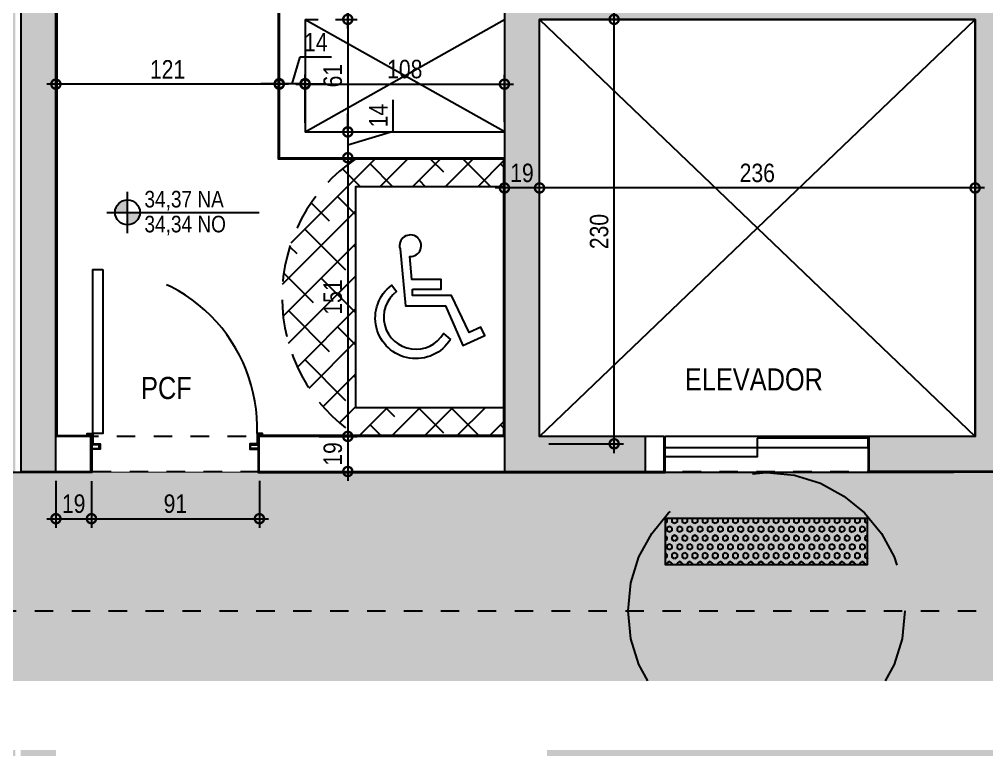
# Model space of a CAD drawing. Header units: metres. Extents: x -41 to 570, y -54 to 184.
# Drawn here: x -5.18 to 0.06, y 46.04 to 50 of the extents above; entities that cross this region are included whole.
import ezdxf
from ezdxf.enums import TextEntityAlignment as Align
from ezdxf.xclip import XClip

# ---------------------------------------------------------------- set-up
doc = ezdxf.new("R2010")
doc.units = ezdxf.units.M
doc.header["$XCLIPFRAME"] = 0
for name, pattern in [('CIRCULAÇAO VERTICAL EMBASAMENTO$0$DASHEDX2', [1.5, 1, -0.5]), ('DASHEDX2', [1.5, 1, -0.5]), ('ESTILO_TQS_0004', [1.1199999999999999, 0.5, -0.2, 0.01, -0.2, 0.01, -0.2])]:
    doc.linetypes.add(name, pattern=pattern)
for name, color, linetype in [('1', 232, 'DASHEDX2'), ('205', 232, 'ESTILO_TQS_0004'), ('4', 2, 'Continuous'), ('ARQ-DIM', 2, 'Continuous'), ('ARQ-SIM', 1, 'Continuous'), ('ARQ-TXT', 2, 'Continuous'), ('CIRCULAÇAO VERTICAL EMBASAMENTO$0$ARQ-ALV ACAB', 4, 'Continuous'), ('CIRCULAÇAO VERTICAL EMBASAMENTO$0$ARQ-ALV OSSO', 5, 'Continuous'), ('CIRCULAÇAO VERTICAL EMBASAMENTO$0$ARQ-AUX1', 1, 'Continuous'), ('CIRCULAÇAO VERTICAL EMBASAMENTO$0$ARQ-CAX @ 1', 1, 'Continuous'), ('CIRCULAÇAO VERTICAL EMBASAMENTO$0$ARQ-HTC', 251, 'Continuous'), ('CIRCULAÇAO VERTICAL EMBASAMENTO$0$ARQ-PRJ', 7, 'CIRCULAÇAO VERTICAL EMBASAMENTO$0$DASHEDX2'), ('CIRCULAÇAO VERTICAL EMBASAMENTO$0$ARQ-SIM', 1, 'Continuous'), ('PUC$0$ARQ-ALV ACAB', 4, 'Continuous')]:
    doc.layers.add(name, color=color, linetype=linetype)
doc.layers.add('CIRCULAÇAO VERTICAL EMBASAMENTO$0$ARQ-FORRO', color=9, linetype='Continuous', lineweight=5)
doc.styles.add('Adesa', font='ARIALN.TTF')
doc.dimstyles.new('ADESA 1-0050', dxfattribs={"dimtxt": 0.1, "dimasz": 0.1, "dimexe": 0.05, "dimexo": 0.05, "dimgap": 0.03, "dimtad": 1, "dimdec": 1, "dimlfac": 100, "dimzin": 12, "dimtxsty": 'Adesa', "dimblk": 'DOTSMALL', "dimcen": 1, "dimdle": 0.05, "dimclrd": 1, "dimclre": 1, "dimclrt": 256, "dimazin": 3, "dimtm": 1e-09, "dimtfac": 1, "dimtdec": 1, "dimtmove": 1, "dimatfit": 0, "dimldrblk": 'DOTSMALL', "dimfxl": 0.8, "dimtvp": 2, "dimtolj": 1, "dimtzin": 0, "dimarcsym": 0})

# ---------------------------------------------------------------- blocks, each defined once
blk = doc.blocks.new('*U2135')
at = {"layer": 'CIRCULAÇAO VERTICAL EMBASAMENTO$0$ARQ-HTC'}
h = blk.add_hatch(dxfattribs=at)
h.set_pattern_fill('ANSI38', color=256, angle=90)
h.set_pattern_definition([(135, (28.00370866547643, -133.9009075434522), (-0.0883883476483185, -0.0883883476483184), []), (225, (28.00370866547643, -133.9009075434522), (-0.0883883476483185, -0.2651650429449553), [0.3125, -0.1875])])
h.paths.add_polyline_path([(-0.149999936494156, 0.7999999253077591), (-0.149999936494156, -7.46922523e-08), (6.35064039e-08, -7.46922523e-08), (6.35064039e-08, 0.7999999253079296), (1.200000063505284, 0.7999999253079296), (1.200000063505284, -7.46922523e-08), (1.350000063505842, -7.46922523e-08), (1.350000063505842, 0.7999999253077591, 0.5333333333333102)])
at = {"color": 7, "linetype": 'CIRCULAÇAO VERTICAL EMBASAMENTO$0$DASHEDX2', "ltscale": 0.2}
blk.add_lwpolyline([(1.35000006350492, 0.7999999253068495), (1.35000006350492, -7.46931618e-08), (-0.149999936495079, -7.46931618e-08), (-0.1499999364950788, 0.7999999253068495, -0.5333333333332932)], format="xyb", close=True, dxfattribs=at)
at = {"flags": 128}
blk.add_lwpolyline([(6.3504558e-08, -7.46931618e-08), (6.35045581e-08, 0.7999999253079296), (1.200000063505284, 0.7999999253079296), (1.200000063505284, -7.46931619e-08)], close=True, dxfattribs=at)
for points in [[(0.3708251143048653, 0.2868645357809203, -1.210920258810086), (0.6645190871177541, 0.6050266637691373), (0.6299922480966993, 0.5798571649626746, 1.220784553981508), (0.4034251304879614, 0.3251287406025646)], [(0.6428227986007764, 0.4930471996528348), (0.6428227986007765, 0.337759234002703), (0.6945553931255414, 0.337759234002703), (0.6945553931255413, 0.496386099076687), (0.8197967561646362, 0.5078319210198852, 3.158623051959027), (0.8613482727969892, 0.560682865713431), (0.5527086350876411, 0.5314514817029584), (0.5527086350876412, 0.3143841625707743), (0.3374336637648994, 0.2208783258813003), (0.3925028010895076, 0.1006557428597137), (0.4376108767006043, 0.1222420195351211), (0.4086683605906398, 0.185427030498601), (0.6077777724145232, 0.2809896173914116), (0.607777772414523, 0.4930471996528348)]]:
    blk.add_lwpolyline(points, format="xyb", close=True, dxfattribs=at)
blk = doc.blocks.new('*U2136')
for points in [[(-0.9099999999990659, -0.089999988037736), (-0.914999999999175, -0.089999988037736), (-0.914999999999175, -0.09999998803769848), (-0.8850005197997534, -0.09999998803769848), (-0.8849999999989749, -0.04499998803763482), (-0.8449999999986703, -0.04499998803763482), (-0.8449999999986703, -0.0149999880376621), (-0.8899999999994251, -0.0149999880376621), (-0.8899999999994251, -0.01999998803754387), (-0.8499999999987794, -0.01999998803754387), (-0.8499999999987794, -0.03999998803752568), (-0.8899999999990841, -0.03999998803752568), (-0.8899999999990841, -0.09499998803758934), (-0.9099999999990659, -0.09499998803758934), (-0.9099999999990659, -0.089999988037736)], [(0.02999896039864325, -0.09000000000020236), (0.03499896039875239, -0.09000000000020236), (0.03499896039875239, -0.1000000000001648), (0.004999480199330719, -0.1000000000001648), (0.004998960398552299, -0.04500000000010118), (-0.03500103960175238, -0.04500000000010118), (-0.03500103960175238, -0.01500000000012847), (0.009998960398661438, -0.01500000000012847), (0.009998960398661438, -0.02000000000001023), (-0.03000103960164324, -0.02000000000001023), (-0.03000103960164324, -0.03999999999999204), (0.009998960398661438, -0.03999999999999204), (0.009998960398661438, -0.0950000000000557), (0.02999896039864325, -0.0950000000000557), (0.02999896039864325, -0.09000000000020236)]]:
    blk.add_lwpolyline(points)
blk.add_lwpolyline([(-0.0500005317625172, -0.989999527368049), (-0.05000051980005082, -0.100000094504253), (0.004999480200240214, -0.100000094504253), (0.004999468237773841, -0.989999527368049)], close=True)
at = {"layer": 'CIRCULAÇAO VERTICAL EMBASAMENTO$0$ARQ-PRJ'}
blk.add_arc((-0.02598151021683082, -0.1309804645310543), 0.8595774826904596, 177.9345258493799, 272.0655084288799, dxfattribs=at)
blk = doc.blocks.new('*U2145')
at = {"layer": 'CIRCULAÇAO VERTICAL EMBASAMENTO$0$ARQ-HTC'}
h = blk.add_hatch(dxfattribs=at)
h.set_pattern_fill('HEX', color=256, scale=0.5)
h.set_pattern_definition([(0, (0, 10.23866413084204), (0, 2.7496306577), [1.5875, -3.175]), (120, (0, 10.23866413084204), (-2.381250000592714, -1.374815328849999), [1.587499999999998, -3.174999999999997]), (59.99999999999999, (1.5875, 10.23866413084204), (-2.381250000592714, 1.37481532885), [1.5875, -3.175])])
h.paths.add_polyline_path([(1521.887028118325, 743.9912449712388), (1546.887028118294, 743.9912449712388), (1546.887028118322, 753.9925810017348), (1546.887028118294, 853.7539123846547), (1521.887028118295, 853.7539123846547)])
at = {"color": 252}
blk.add_lwpolyline([(1546.887028118322, 753.9925810017348), (1546.887028118294, 743.9912449712388), (1521.887028118325, 743.9912449712388), (1521.887028118295, 853.7539123846547), (1546.887028118294, 853.7539123846547), (1546.887028118322, 753.9925810017348)], dxfattribs=at)
blk = doc.blocks.new('CIRCULAÇAO VERTICAL EMBASAMENTO')
at = {"layer": 'CIRCULAÇAO VERTICAL EMBASAMENTO$0$ARQ-FORRO'}
h = blk.add_hatch(color=256, dxfattribs=at)
h.dxf.hatch_style = 1
h.paths.add_polyline_path([(-0.3500506104476105, 2.451985992890435), (5.554949113797992, 2.45505253324624), (5.555009692538576, 3.96012888238651), (4.979992572863063, 3.95997949), (4.979987055197874, 4.465240722771973), (3.825311536455859, 4.465360634162423), (3.824938753969414, 9.234999633679253), (2.324938755300559, 9.235052953132938), (2.32494044907339, 3.954980635716042), (-0.3500603837669224, 3.95498651892056)])
at = {"layer": 'CIRCULAÇAO VERTICAL EMBASAMENTO$0$ARQ-ALV ACAB', "elevation": -4.318356323902826e-06}
for points in [[(0.5799858609450902, 2.259966862820995), (0.5799589169722208, 2.454957645666378), (-0.350027328011336, 2.451986067284637)], [(2.554933626425704, -0.1950004272327877), (3.774944436685512, -0.1950009903257515), (3.774988958709819, 0.7549745183119962), (2.554952255950304, 0.7549897234651536), (2.554952254254325, 2.254969329517828), (3.885010346973949, 2.254966289841005), (3.884949769822934, 2.454966052348277), (1.679855783958351, 2.454987985259391), (1.679882539868634, 2.260011805050336)], [(4.974998299951602, -2.116268988260559), (4.974942978088223, 2.254968777770868), (4.785009595469606, 2.254968777770868), (4.784909031903274, 2.454965657231947), (5.274850614325703, 2.454965657231947)]]:
    blk.add_lwpolyline(points, dxfattribs=at)
at = {"layer": 'CIRCULAÇAO VERTICAL EMBASAMENTO$0$ARQ-ALV OSSO', "elevation": -4.318356323902826e-06}
for points in [[(-0.2750335487942904, 2.449988540000004), (0.5749635400007421, 2.449988540000001)], [(-0.07500000000000107, -3.000007000633612), (5.169988957013629, -3.000022258148653), (5.169889051988991, 2.449966447423231), (4.789901010553924, 2.449965657205462), (4.790009579006724, 2.259968777770863), (4.979955610012042, 2.259968777770863), (4.979955610012042, -2.810002440633613), (1.300120398959633e-07, -2.810002440633612), (-4.438998795900859e-05, -0.1900070006336123), (2.549911090012042, -0.1900064387344745), (2.549955610012042, 2.259969339670001)], [(0.5749635400005451, 2.449988544822219), (0.5749980604862088, 2.259966863319474)], [(2.549955610012042, 2.259969339670001), (3.88001034701363, 2.2599663), (3.879949769783262, 2.449966052348282), (2.624939557645651, 2.449966052314346), (1.684906496720009, 2.449987985259396), (1.684921787181741, 2.25998805), (2.359966318211992, 2.259966133182679)], [(-3.64486058324065e-05, 2.25998805), (0.5749980595978517, 2.259988604588292)], [(-3.644860581963281e-05, 2.259988038895468), (2.168404344971009e-19, 0)], [(2.360041046394197, 2.259966130756463), (2.360000195018074, -2.890482991846355e-16)], [(3.559914845583144, -0.1900019645796404), (3.769944436687222, -0.1900009897288433), (3.769988958708118, 0.7499746006901655), (2.549954043813507, 0.7499898420980554)], [(3.62994443673578, -4.678999999896405e-05), (3.629988958659588, 0.6099763885418379), (2.549952255950422, 0.6099898421094946)], [(2.168404344971009e-19, 0), (2.360000195018074, -2.890482991846355e-16)]]:
    blk.add_lwpolyline(points, dxfattribs=at)
at = {"layer": 'CIRCULAÇAO VERTICAL EMBASAMENTO$0$ARQ-ALV OSSO'}
blk.add_lwpolyline([(3.62994443673578, -4.678999999896405e-05), (3.559914238014133, -4.872201735997561e-05)], dxfattribs=at)
at = {"layer": 'CIRCULAÇAO VERTICAL EMBASAMENTO$0$ARQ-AUX1'}
for p, q in [((0.5799591050348067, 2.454966052314342, -4.318356272570624e-06), (1.679855783958351, 2.454987985259391, -4.318356229368416e-06)), ((0.5799858609450902, 2.259966862820995, -4.318356375235029e-06), (1.679882539868634, 2.260011805050336, -4.318356229368416e-06))]:
    blk.add_line(p, q, dxfattribs=at)
at = {"layer": 'CIRCULAÇAO VERTICAL EMBASAMENTO$0$ARQ-AUX1', "elevation": -4.318356323902826e-06}
for points in [[(1.179963003908188, 2.320007253010958), (1.179966274678737, 2.370036138558776), (1.679851179845576, 2.3700003886562), (1.679847909075027, 2.319971503108212)], [(1.179966274678737, 2.269978367463141), (1.179963003908188, 2.320007253010958), (0.5800139501975998, 2.319949570163333), (0.5800172209681485, 2.269920684615345)]]:
    blk.add_lwpolyline(points, close=True, dxfattribs=at)
at = {"layer": 'CIRCULAÇAO VERTICAL EMBASAMENTO$0$ARQ-FORRO', "elevation": -4.318356323902826e-06}
blk.add_lwpolyline([(-0.3500506104476105, 2.451985992890435), (5.554949113797992, 2.45505253324624), (5.555009692538576, 3.96012888238651), (4.979992572863063, 3.95997949), (4.979987055197874, 4.465240722771973), (3.825311536455859, 4.465360634162423), (3.824938753969414, 9.234999633679253), (2.324938755300559, 9.235052953132938), (2.32494044907339, 3.954980635716042), (-0.3500603837669224, 3.95498651892056)], close=True, dxfattribs=at)
at = {"layer": 'CIRCULAÇAO VERTICAL EMBASAMENTO$0$ARQ-PRJ'}
blk.add_circle((1.129968821411046, 3.204977020010778, -8.636712501936677e-06), 0.75, dxfattribs=at)
at = {"layer": 'CIRCULAÇAO VERTICAL EMBASAMENTO$0$ARQ-SIM', "elevation": -4.318356323902826e-06}
for points in [[(2.360000195018074, -2.890482991846355e-16), (-3.646000000046001e-05, 2.25998805)], [(2.359966318211992, 2.259966133182679), (2.168404344971009e-19, 0)], [(3.629988958659588, 0.6099763885418379), (2.549906405482001, -4.622705363437757e-05)], [(3.62994443673578, -4.678999999896405e-05), (2.554962834797272, 0.6049897774904122)]]:
    blk.add_lwpolyline(points, dxfattribs=at)
at = {"color": 252, "xscale": -0.01000000000000001, "yscale": 0.01000000000000001, "zscale": 0.01000000000000001, "rotation": 270}
blk.add_blockref('*U2145', (-6.857683286027759, -12.51424509331437, -4.318356323902826e-06), dxfattribs=at)
at = {"layer": 'CIRCULAÇAO VERTICAL EMBASAMENTO$0$ARQ-CAX @ 1'}
blk.add_blockref('*U2136', (4.775010327849307, 2.344966323586215, -4.318356323902826e-06), dxfattribs=at)
at = {"layer": 'CIRCULAÇAO VERTICAL EMBASAMENTO$0$ARQ-SIM', "rotation": 270.0000000647859}
blk.add_blockref('*U2135', (2.554952350138735, 2.104967563820941, -4.318356323902826e-06), dxfattribs=at)
blk = doc.blocks.new('PUC')
at = {"layer": 'PUC$0$ARQ-ALV ACAB'}
ref = blk.add_blockref('CIRCULAÇAO VERTICAL EMBASAMENTO', (0, -50), dxfattribs=at)
XClip(ref).set_block_clipping_path([(-1.008264884282823, -4.7469166720123965), (7.100298166500409, 3.585105126340288)])
blk = doc.blocks.new('NipAcOs')
at = {"layer": 'ARQ-SIM'}
h = blk.add_hatch(color=256, dxfattribs=at)
h.dxf.hatch_style = 1
h.paths.add_polyline_path([(0, 0.1499999999999773, 0.4142135623730951), (-0.1499999999999773, 0), (0, 0)])
h.paths.add_polyline_path([(0.1499999999999773, 0), (0, 0), (0, -0.1499999999999773, 0.4142135623730951)])
for p, q in [((0, -0.25), (0, 0.25)), ((-0.25, 0), (0.1499999999999773, 0)), ((0.1499999999999773, 0), (1.583441196697537, 0))]:
    blk.add_line(p, q, dxfattribs=at)
blk.add_circle((0, 0), 0.15, dxfattribs=at)
at = {"style": 'Adesa'}
for p in [(0.2040091630106531, 0.0600000000000023), (0.2040091630106531, -0.2400000000000091)]:
    blk.add_attdef('000,00', p, '', height=0.2, dxfattribs=at)
blk = doc.blocks.new('_DotSmall')
at = {"color": 0, "linetype": 'ByBlock', "const_width": 0.5}
blk.add_lwpolyline([(-0.0625, 0, 1), (0.0625, 0, 1)], format="xyb", close=True, dxfattribs=at)
blk = doc.blocks.new('*D127')
at = {"layer": 'ARQ-DIM', "color": 1, "lineweight": -2, "transparency": 16777216}
for p, q in [((-1.955572936089253, 47.65000244063364), (-1.955572936089253, 50.04995635982579)), ((-2.309955610012036, 49.9999563598258), (-1.905572936089253, 49.9999563598258)), ((-2.310037573706127, 47.70000244063363), (-1.905572936089253, 47.70000244063363))]:
    blk.add_line(p, q, dxfattribs=at)
at = {"layer": 'Defpoints', "color": 0, "transparency": 16777216}
for p in [(-2.359955610012036, 49.9999563598258, -8.636712647805652e-06), (-1.955572936089253, 49.9999563598258), (-2.360037573706127, 47.70000244063363, -8.636712647805652e-06)]:
    blk.add_point(p, dxfattribs=at)
at = {"layer": 'ARQ-DIM', "color": 1, "lineweight": -2, "transparency": 16777216, "xscale": 0.1, "yscale": 0.1, "zscale": 0.1}
for p, rotation in [((-1.955572936089253, 49.9999563598258), 90), ((-1.955572936089253, 47.70000244063363), 270)]:
    blk.add_blockref('_DotSmall', p, dxfattribs=dict(at, rotation=rotation))
at = {"layer": 'ARQ-DIM', "transparency": 16777216, "insert": (-2.036630234861408, 48.8499794002297), "char_height": 0.1, "attachment_point": 5, "rotation": 90, "style": 'Adesa'}
blk.add_mtext('\\A1;230', dxfattribs=at)
blk = doc.blocks.new('*D128')
at = {"layer": 'ARQ-DIM', "color": 1, "lineweight": -2, "transparency": 16777216}
for p, q in [((-1.955572919247056, 49.94999025450544), (-1.955572919247056, 50.24000378052042)), ((-2.10669995051948, 50.19000378052042), (-1.905572919247056, 50.19000378052042)), ((-2.106699941703563, 49.99999025450544), (-1.905572919247056, 49.99999025450544))]:
    blk.add_line(p, q, dxfattribs=at)
at = {"layer": 'Defpoints', "color": 0, "transparency": 16777216}
for p in [(-2.15669995051948, 50.19000378052042, -8.636712647805652e-06), (-1.955572919247056, 50.19000378052042), (-2.156699941703563, 49.99999025450544)]:
    blk.add_point(p, dxfattribs=at)
at = {"layer": 'ARQ-DIM', "color": 1, "lineweight": -2, "transparency": 16777216, "xscale": 0.1, "yscale": 0.1, "zscale": 0.1}
for p, rotation in [((-1.955572919247056, 50.19000378052042), 90), ((-1.955572919247056, 49.99999025450544), 270)]:
    blk.add_blockref('_DotSmall', p, dxfattribs=dict(at, rotation=rotation))
at = {"layer": 'ARQ-DIM', "transparency": 16777216, "insert": (-2.036630218019242, 50.0949970175129), "char_height": 0.1, "attachment_point": 5, "rotation": 90, "style": 'Adesa'}
blk.add_mtext('\\A1;19', dxfattribs=at)
blk = doc.blocks.new('*D129')
at = {"layer": 'ARQ-DIM', "color": 1, "lineweight": -2, "transparency": 16777216}
for p, q in [((-2.360045881596956, 48.8800995200917), (-2.360045881596956, 49.13624317802866)), ((-1.291596954947289e-06, 48.95512261509169), (-1.291596954936198e-06, 49.13624317802866)), ((0.04999870840304507, 49.08624317802866), (-2.410045881596956, 49.08624317802866))]:
    blk.add_line(p, q, dxfattribs=at)
at = {"layer": 'Defpoints', "color": 0, "transparency": 16777216}
for p in [(-2.360045881596956, 49.08624317802866), (-1.29159695495035e-06, 48.90512261509169), (-2.360045881596956, 48.8300995200917)]:
    blk.add_point(p, dxfattribs=at)
at = {"layer": 'ARQ-DIM', "color": 1, "lineweight": -2, "transparency": 16777216, "xscale": 0.1, "yscale": 0.1, "zscale": 0.1, "rotation": 180}
blk.add_blockref('_DotSmall', (-2.360045881596956, 49.08624317802866), dxfattribs=at)
at = {"layer": 'ARQ-DIM', "color": 1, "lineweight": -2, "transparency": 16777216, "xscale": 0.1, "yscale": 0.1, "zscale": 0.1}
blk.add_blockref('_DotSmall', (-1.29159695493926e-06, 49.08624317802866), dxfattribs=at)
at = {"layer": 'ARQ-DIM', "transparency": 16777216, "insert": (-1.180023586596955, 49.16730047680083), "char_height": 0.1, "attachment_point": 5, "style": 'Adesa'}
blk.add_mtext('\\A1;236', dxfattribs=at)
blk = doc.blocks.new('*D130')
at = {"layer": 'ARQ-DIM', "color": 1, "lineweight": -2, "transparency": 16777216}
for p, q in [((-2.549934999184909, 49.03010673976258), (-2.549934999184909, 49.13624317802866)), ((-2.360045881596956, 49.12332145594375), (-2.360045881596956, 49.13624317802866)), ((-2.310045881596956, 49.08624317802866), (-2.599934999184908, 49.08624317802866))]:
    blk.add_line(p, q, dxfattribs=at)
at = {"layer": 'Defpoints', "color": 0, "transparency": 16777216}
for p in [(-2.549934999184909, 49.08624317802866), (-2.360045881596956, 49.07332145594375), (-2.549934999184909, 48.98010673976258, -4.318356323902826e-06)]:
    blk.add_point(p, dxfattribs=at)
at = {"layer": 'ARQ-DIM', "color": 1, "lineweight": -2, "transparency": 16777216, "xscale": 0.1, "yscale": 0.1, "zscale": 0.1, "rotation": 180}
blk.add_blockref('_DotSmall', (-2.549934999184909, 49.08624317802866), dxfattribs=at)
at = {"layer": 'ARQ-DIM', "color": 1, "lineweight": -2, "transparency": 16777216, "xscale": 0.1, "yscale": 0.1, "zscale": 0.1}
blk.add_blockref('_DotSmall', (-2.360045881596956, 49.08624317802866), dxfattribs=at)
at = {"layer": 'ARQ-DIM', "transparency": 16777216, "insert": (-2.454990440390932, 49.16730047680083), "char_height": 0.1, "attachment_point": 5, "style": 'Adesa'}
blk.add_mtext('\\A1;19', dxfattribs=at)
blk = doc.blocks.new('*D131')
at = {"layer": 'ARQ-DIM', "color": 1, "lineweight": -2, "transparency": 16777216}
for p, q in [((-3.398557138422577, 49.95004679000003), (-3.398557138422577, 50.24005104577267)), ((-3.415532520806171, 50.19005104577267), (-3.348557138422577, 50.19005104577267)), ((-3.415532520806171, 50.00004679000003), (-3.348557138422577, 50.00004679000003))]:
    blk.add_line(p, q, dxfattribs=at)
at = {"layer": 'Defpoints', "color": 0, "transparency": 16777216}
for p in [(-3.465532520806171, 50.19005104577267), (-3.398557138422577, 50.19005104577267), (-3.465532520806171, 50.00004679000003)]:
    blk.add_point(p, dxfattribs=at)
at = {"layer": 'ARQ-DIM', "color": 1, "lineweight": -2, "transparency": 16777216, "xscale": 0.1, "yscale": 0.1, "zscale": 0.1}
for p, rotation in [((-3.398557138422577, 50.19005104577267), 90), ((-3.398557138422577, 50.00004679000003), 270)]:
    blk.add_blockref('_DotSmall', p, dxfattribs=dict(at, rotation=rotation))
at = {"layer": 'ARQ-DIM', "transparency": 16777216, "insert": (-3.479614437194731, 50.09504891788633), "char_height": 0.1, "attachment_point": 5, "rotation": 90, "style": 'Adesa'}
blk.add_mtext('\\A1;19', dxfattribs=at)
blk = doc.blocks.new('*D132')
at = {"layer": 'ARQ-DIM', "color": 1, "lineweight": -2, "transparency": 16777216}
for p, q in [((-4.979955610012036, 47.49870860754085), (-4.979955610012036, 47.24396856429068)), ((-4.787439998634086, 47.49751278042071), (-4.787439998634086, 47.24396856429068)), ((-5.029955610012036, 47.29396856429068), (-4.737439998634086, 47.29396856429068))]:
    blk.add_line(p, q, dxfattribs=at)
at = {"layer": 'Defpoints', "color": 0, "transparency": 16777216}
for p in [(-4.979955610012036, 47.54870860754085, -4.318356323902826e-06), (-4.787439998634086, 47.54751278042071, -4.318356323902826e-06), (-4.787439998634086, 47.29396856429068)]:
    blk.add_point(p, dxfattribs=at)
at = {"layer": 'ARQ-DIM', "color": 1, "lineweight": -2, "transparency": 16777216, "xscale": 0.1, "yscale": 0.1, "zscale": 0.1, "rotation": 180}
blk.add_blockref('_DotSmall', (-4.979955610012036, 47.29396856429068), dxfattribs=at)
at = {"layer": 'ARQ-DIM', "color": 1, "lineweight": -2, "transparency": 16777216, "xscale": 0.1, "yscale": 0.1, "zscale": 0.1}
blk.add_blockref('_DotSmall', (-4.787439998634086, 47.29396856429068), dxfattribs=at)
at = {"layer": 'ARQ-DIM', "transparency": 16777216, "insert": (-4.883697804323061, 47.37502586306285), "char_height": 0.1, "attachment_point": 5, "style": 'Adesa'}
blk.add_mtext('\\A1;19', dxfattribs=at)
blk = doc.blocks.new('*D133')
at = {"layer": 'ARQ-DIM', "color": 1, "lineweight": -2, "transparency": 16777216}
for p, q in [((-4.787439998634086, 47.49751278042071), (-4.787439998634086, 47.24396856429068)), ((-3.877449431567322, 47.49870941340036), (-3.877449431567322, 47.24396856429068)), ((-4.837439998634085, 47.29396856429068), (-3.827449431567322, 47.29396856429068))]:
    blk.add_line(p, q, dxfattribs=at)
at = {"layer": 'Defpoints', "color": 0, "transparency": 16777216}
for p in [(-4.787439998634086, 47.54751278042071, -4.318356323902826e-06), (-3.877449431567322, 47.54870941340035, -4.318356323902826e-06), (-3.877449431567322, 47.29396856429068)]:
    blk.add_point(p, dxfattribs=at)
at = {"layer": 'ARQ-DIM', "color": 1, "lineweight": -2, "transparency": 16777216, "xscale": 0.1, "yscale": 0.1, "zscale": 0.1, "rotation": 180}
blk.add_blockref('_DotSmall', (-4.787439998634086, 47.29396856429068), dxfattribs=at)
at = {"layer": 'ARQ-DIM', "color": 1, "lineweight": -2, "transparency": 16777216, "xscale": 0.1, "yscale": 0.1, "zscale": 0.1}
blk.add_blockref('_DotSmall', (-3.877449431567322, 47.29396856429068), dxfattribs=at)
at = {"layer": 'ARQ-DIM', "transparency": 16777216, "insert": (-4.332444715100704, 47.37502586306285), "char_height": 0.1, "attachment_point": 5, "style": 'Adesa'}
blk.add_mtext('\\A1;91', dxfattribs=at)
blk = doc.blocks.new('*D134')
at = {"layer": 'ARQ-DIM', "color": 1, "lineweight": -2, "transparency": 16777216}
for p, q in [((-3.629988958659581, 49.44002361145817), (-3.629988958659581, 49.69890819836866)), ((-2.549999999999994, 49.44501022250959), (-2.549999999999994, 49.69890819836866)), ((-3.679988958659581, 49.64890819836867), (-2.499999999999994, 49.64890819836867))]:
    blk.add_line(p, q, dxfattribs=at)
at = {"layer": 'Defpoints', "color": 0, "transparency": 16777216}
for p in [(-2.549999999999994, 49.64890819836867), (-3.629988958659581, 49.39002361145817, -8.636712647805652e-06), (-2.549999999999994, 49.3950102225096, -4.318356323902826e-06)]:
    blk.add_point(p, dxfattribs=at)
at = {"layer": 'ARQ-DIM', "color": 1, "lineweight": -2, "transparency": 16777216, "xscale": 0.1, "yscale": 0.1, "zscale": 0.1, "rotation": 180}
blk.add_blockref('_DotSmall', (-3.629988958659581, 49.64890819836867), dxfattribs=at)
at = {"layer": 'ARQ-DIM', "color": 1, "lineweight": -2, "transparency": 16777216, "xscale": 0.1, "yscale": 0.1, "zscale": 0.1}
blk.add_blockref('_DotSmall', (-2.549999999999994, 49.64890819836867), dxfattribs=at)
at = {"layer": 'ARQ-DIM', "transparency": 16777216, "insert": (-3.089994479329788, 49.72996549714084), "char_height": 0.1, "attachment_point": 5, "style": 'Adesa'}
blk.add_mtext('\\A1;108', dxfattribs=at)
blk = doc.blocks.new('*D135')
at = {"layer": 'ARQ-DIM', "color": 1, "lineweight": -2, "transparency": 16777216}
for p, q in [((-3.69998065858923, 49.65140640208887), (-3.65641926704762, 49.7966110405609)), ((-3.65641926704762, 49.7966110405609), (-3.486937684510103, 49.7966110405609)), ((-3.769982070120783, 49.44002361166461), (-3.769982070120783, 49.70140640208887)), ((-3.629979247057677, 49.44002361135023), (-3.629979247057677, 49.70140640208887)), ((-3.769982070120783, 49.65140640208887), (-3.869982070120783, 49.65140640208887)), ((-3.629979247057677, 49.65140640208887), (-3.769982070120783, 49.65140640208887)), ((-3.629979247057677, 49.65140640208887), (-3.769982070120783, 49.65140640208887)), ((-3.629979247057677, 49.65140640208887), (-3.529979247057677, 49.65140640208887))]:
    blk.add_line(p, q, dxfattribs=at)
at = {"layer": 'Defpoints', "color": 0, "transparency": 16777216}
for p in [(-3.769982070120783, 49.65140640208887), (-3.769982070120783, 49.39002361166462, -4.318356323902826e-06), (-3.629979247057677, 49.39002361135024, -4.318356323902826e-06)]:
    blk.add_point(p, dxfattribs=at)
at = {"layer": 'ARQ-DIM', "color": 1, "lineweight": -2, "transparency": 16777216, "xscale": 0.1, "yscale": 0.1, "zscale": 0.1}
blk.add_blockref('_DotSmall', (-3.769982070120783, 49.65140640208887), dxfattribs=at)
at = {"layer": 'ARQ-DIM', "color": 1, "lineweight": -2, "transparency": 16777216, "xscale": 0.1, "yscale": 0.1, "zscale": 0.1, "rotation": 180}
blk.add_blockref('_DotSmall', (-3.629979247057677, 49.65140640208887), dxfattribs=at)
at = {"layer": 'ARQ-DIM', "transparency": 16777216, "insert": (-3.571678475778862, 49.87681567903294), "char_height": 0.1, "attachment_point": 5, "style": 'Adesa'}
blk.add_mtext('\\A1;14', dxfattribs=at)
blk = doc.blocks.new('*D136')
at = {"layer": 'ARQ-DIM', "color": 1, "lineweight": -2, "transparency": 16777216}
for p, q in [((-4.979955610012036, 49.43752375398066), (-4.979955610012036, 49.69890520721953)), ((-3.769982070120783, 49.44002361166461), (-3.769982070120783, 49.69890520721953)), ((-3.719982070120783, 49.64890520721953), (-5.029955610012036, 49.64890520721953))]:
    blk.add_line(p, q, dxfattribs=at)
at = {"layer": 'Defpoints', "color": 0, "transparency": 16777216}
for p in [(-4.979955610012036, 49.64890520721953), (-4.979955610012036, 49.38752375398067, -8.636712647805652e-06), (-3.769982070120783, 49.39002361166462, -8.636712647805652e-06)]:
    blk.add_point(p, dxfattribs=at)
at = {"layer": 'ARQ-DIM', "color": 1, "lineweight": -2, "transparency": 16777216, "xscale": 0.1, "yscale": 0.1, "zscale": 0.1, "rotation": 180}
blk.add_blockref('_DotSmall', (-4.979955610012036, 49.64890520721953), dxfattribs=at)
at = {"layer": 'ARQ-DIM', "color": 1, "lineweight": -2, "transparency": 16777216, "xscale": 0.1, "yscale": 0.1, "zscale": 0.1}
blk.add_blockref('_DotSmall', (-3.769982070120783, 49.64890520721953), dxfattribs=at)
at = {"layer": 'ARQ-DIM', "transparency": 16777216, "insert": (-4.374968840066409, 49.72910984569157), "char_height": 0.1, "attachment_point": 5, "style": 'Adesa'}
blk.add_mtext('\\A1;121', dxfattribs=at)
blk = doc.blocks.new('*D137')
at = {"layer": 'ARQ-DIM', "color": 1, "lineweight": -2, "transparency": 16777216}
for p, q in [((-3.398557138422577, 50.05005082453058), (-3.398557138422577, 49.34002361135027)), ((-3.46553252081206, 50.00005082453058), (-3.348557138422577, 50.00005082453058)), ((-3.579979247057679, 49.39002361135027), (-3.348557138422577, 49.39002361135027))]:
    blk.add_line(p, q, dxfattribs=at)
at = {"layer": 'Defpoints', "color": 0, "transparency": 16777216}
for p in [(-3.51553252081206, 50.00005082453058, -4.318356323902826e-06), (-3.629979247057678, 49.39002361135027, -8.636712647805652e-06), (-3.398557138422577, 49.39002361135027)]:
    blk.add_point(p, dxfattribs=at)
at = {"layer": 'ARQ-DIM', "color": 1, "lineweight": -2, "transparency": 16777216, "xscale": 0.1, "yscale": 0.1, "zscale": 0.1}
for p, rotation in [((-3.398557138422577, 50.00005082453058), 90), ((-3.398557138422577, 49.39002361135027), 270)]:
    blk.add_blockref('_DotSmall', p, dxfattribs=dict(at, rotation=rotation))
at = {"layer": 'ARQ-DIM', "transparency": 16777216, "insert": (-3.479614437194731, 49.69503721794041), "char_height": 0.1, "attachment_point": 5, "rotation": 90, "style": 'Adesa'}
blk.add_mtext('\\A1;61', dxfattribs=at)
blk = doc.blocks.new('*D138')
at = {"layer": 'ARQ-DIM', "color": 1, "lineweight": -2, "transparency": 16777216}
for p, q in [((-3.152943223006477, 49.39370803959799), (-3.152943223006477, 49.5631896221355)), ((-3.398557138422575, 49.39002361135027), (-3.398557138422575, 49.49002361135027)), ((-3.579979247057679, 49.39002361135027), (-3.348557138422575, 49.39002361135027)), ((-3.398557138422575, 49.32002386497316), (-3.152943223006477, 49.39370803959799)), ((-3.398557138422575, 49.39002361135027), (-3.398557138422575, 49.25002411859605)), ((-3.398557138422575, 49.39002361135027), (-3.398557138422575, 49.25002411859605)), ((-3.617471161045401, 49.25002411859605), (-3.348557138422575, 49.25002411859605)), ((-3.398557138422575, 49.25002411859605), (-3.398557138422575, 49.15002411859605))]:
    blk.add_line(p, q, dxfattribs=at)
at = {"layer": 'Defpoints', "color": 0, "transparency": 16777216}
for p in [(-3.629979247057678, 49.39002361135027, -8.636712647805652e-06), (-3.667471161045401, 49.25002411859605, -8.636712647805652e-06), (-3.398557138422575, 49.25002411859605)]:
    blk.add_point(p, dxfattribs=at)
at = {"layer": 'ARQ-DIM', "color": 1, "lineweight": -2, "transparency": 16777216, "xscale": 0.1, "yscale": 0.1, "zscale": 0.1}
for p, rotation in [((-3.398557138422575, 49.39002361135027), 270), ((-3.398557138422575, 49.25002411859605), 90)]:
    blk.add_blockref('_DotSmall', p, dxfattribs=dict(at, rotation=rotation))
at = {"layer": 'ARQ-DIM', "transparency": 16777216, "insert": (-3.233147861478495, 49.47844883086673), "char_height": 0.1, "attachment_point": 5, "rotation": 90, "style": 'Adesa'}
blk.add_mtext('\\A1;14', dxfattribs=at)
blk = doc.blocks.new('*D139')
at = {"layer": 'ARQ-DIM', "color": 1, "lineweight": -2, "transparency": 16777216}
for p, q in [((-3.398557138422582, 49.30002411859605), (-3.398557138422581, 47.6899800262073)), ((-3.617471161045401, 49.25002411859605), (-3.348557138422582, 49.25002411859605)), ((-3.553473729542751, 47.7399800262073), (-3.348557138422581, 47.7399800262073))]:
    blk.add_line(p, q, dxfattribs=at)
at = {"layer": 'Defpoints', "color": 0, "transparency": 16777216}
for p in [(-3.667471161045401, 49.25002411859605, -8.636712647805652e-06), (-3.60347372954275, 47.7399800262073, -4.318356323902826e-06), (-3.398557138422581, 47.7399800262073)]:
    blk.add_point(p, dxfattribs=at)
at = {"layer": 'ARQ-DIM', "color": 1, "lineweight": -2, "transparency": 16777216, "xscale": 0.1, "yscale": 0.1, "zscale": 0.1}
for p, rotation in [((-3.398557138422582, 49.25002411859605), 90), ((-3.398557138422581, 47.7399800262073), 270)]:
    blk.add_blockref('_DotSmall', p, dxfattribs=dict(at, rotation=rotation))
at = {"layer": 'ARQ-DIM', "transparency": 16777216, "insert": (-3.479614437194736, 48.49500207240166), "char_height": 0.1, "attachment_point": 5, "rotation": 90, "style": 'Adesa'}
blk.add_mtext('\\A1;151', dxfattribs=at)
blk = doc.blocks.new('*D140')
at = {"layer": 'ARQ-DIM', "color": 1, "lineweight": -2, "transparency": 16777216}
for p, q in [((-3.398557046938526, 47.79003270808597), (-3.398557046938526, 47.50003726806378)), ((-3.395982981571469, 47.74003270808598), (-3.348557046938526, 47.74003270808598)), ((-3.395982430397069, 47.55003726806378), (-3.348557046938526, 47.55003726806378))]:
    blk.add_line(p, q, dxfattribs=at)
at = {"layer": 'Defpoints', "color": 0, "transparency": 16777216}
for p in [(-3.445982981571469, 47.74003270808598, -4.318356323902826e-06), (-3.445982430397069, 47.55003726806378, -4.318356323902826e-06), (-3.398557046938526, 47.55003726806378)]:
    blk.add_point(p, dxfattribs=at)
at = {"layer": 'ARQ-DIM', "color": 1, "lineweight": -2, "transparency": 16777216, "xscale": 0.1, "yscale": 0.1, "zscale": 0.1}
for p, rotation in [((-3.398557046938526, 47.74003270808598), 90), ((-3.398557046938526, 47.55003726806378), 270)]:
    blk.add_blockref('_DotSmall', p, dxfattribs=dict(at, rotation=rotation))
at = {"layer": 'ARQ-DIM', "transparency": 16777216, "insert": (-3.479614345710681, 47.64503498807487), "char_height": 0.1, "attachment_point": 5, "rotation": 90, "style": 'Adesa'}
blk.add_mtext('\\A1;19', dxfattribs=at)
blk = doc.blocks.new('est-lo-08-6sa-r00')
at = {"layer": '4'}
h = blk.add_hatch(color=8, dxfattribs=at)
h.dxf.hatch_style = 1
h.paths.add_polyline_path([(72.45359600000049, -775.948262999999), (89.9877070000004, -768.6301379999992), (31.82787399999984, -629.2800969999994), (14.29376300000001, -636.5982219999993)], flags=17)
h.paths.add_polyline_path([(-113.9049340000005, -1069.376460999999), (37.44213000000002, -1006.209490999998), (30.12385199999994, -988.6750119999992), (-103.6891010000002, -1044.523857999999), (-278.9303289999998, -624.6486359999992), (-286.2484539999996, -607.1145249999993), (-286.2484749999996, -607.1145339999996), (-307.0557899999995, -557.2605349999997), (-324.5898800000006, -564.5786499999994)])
h.paths.add_polyline_path([(-3206.956630999998, -1758.910156999999), (-3258.953831999998, -1634.325684), (-3291.253509999999, -1647.806439999999), (-3239.256308999999, -1772.390912999999)])
h.paths.add_polyline_path([(-2993.189753999998, -2271.092217999998), (-3020.151167, -2206.492820999998), (-3034.916840999999, -2212.655495999998), (-3140.452497999998, -1959.793706999999), (-3125.686931, -1953.631075999999), (-3148.796797999999, -1898.260197999999), (-3181.096476999999, -1911.740953999999), (-3025.489431999998, -2284.572973999999)])
h.paths.add_polyline_path([(-2947.092820999999, -1013.293024), (-2914.793142, -999.8122680000004), (-2953.309588, -907.527473), (-2985.609266, -921.0082290000005)])
h.paths.add_polyline_path([(-2727.356492000001, -1539.777800999999), (-2695.056814, -1526.297044999999), (-2733.573258999998, -1434.012249999999), (-2765.872937999999, -1447.493005999999)])
h.paths.add_polyline_path([(2122.48851, 465.4148090000003), (2070.491308999999, 589.9992829999999), (2038.191631, 576.5185270000004), (2090.188831999999, 451.9340530000002)])
h.paths.add_polyline_path([(2012.331383999999, 729.3495480000001), (1857.495358999999, 1100.334220999999), (1825.19568, 1086.853464999999), (1852.1572, 1022.254111), (1866.922767, 1028.416743), (1971.687404999999, 777.4023), (1956.921837999999, 771.2396689999997), (1980.031704999999, 715.8687919999996)])
h.paths.add_polyline_path([(2336.253806, -46.76345599999922), (2180.644029, 326.0751100000004), (2148.34435, 312.5943540000004), (2171.454217999999, 257.2234770000007), (2186.219784999999, 263.3861090000001), (2291.758174999999, 10.51777200000049), (2276.992607999999, 4.355141000000913), (2303.954127999999, -60.24421199999915)])
h.paths.add_polyline_path([(-385.5172349999993, -426.3873289999996), (-595.433067999999, 76.56770299999988), (-627.7327459999995, 63.08694799999952), (-600.7712259999996, -1.512405999999999), (-586.0056589999992, 4.650225999999691), (-426.1612139999996, -378.3345759999996), (-440.9267810000002, -384.4972079999997), (-417.8169139999999, -439.8680849999996)])
h.paths.add_polyline_path([(-83.24965799999964, 290.3351419999996), (-592.6617279999998, 77.7243639999995), (-382.7471940000005, -425.2275579999996), (-365.2130830000006, -417.9094339999997), (-567.8094919999992, 67.50837699999983), (-108.2312119999995, 259.3202749999996), (-7.318124999999773, 17.53411100000015), (-242.6443529999995, -80.68282400000008), (-140.96112, -324.3142569999997), (-70.36325099999982, -294.8491759999998), (-77.68137600000048, -277.3150649999997), (-130.7451330000004, -299.4620209999997), (-217.7921169999998, -90.89881099999997), (0, 0), (87.04691000000038, -208.5630329999998), (33.98315200000015, -230.7099889999997), (41.30127699999991, -248.2440999999996), (126.664713, -212.6163879999996), (103.5548460000003, -157.2455109999998), (88.78927800000055, -163.4081419999998), (-71.05370500000018, 219.5731569999998), (-56.28813799999982, 225.7357879999997)])
h.paths.add_polyline_path([(395.5056669999994, -856.7658279999989), (368.5441479999995, -792.1664749999987), (353.7785799999997, -798.329105999999), (193.1650519999996, -413.5015989999993), (207.9306199999999, -407.3389679999995), (184.8207519999999, -351.9680909999994), (-61.57965100000013, -454.8069989999995), (-28.45266399999963, -534.1692129999994), (-10.91852799999941, -526.8510599999992), (-36.72741499999947, -465.0229859999995), (159.8391989999999, -382.9829579999996), (355.8878640000003, -852.7124729999991), (159.32125, -934.7525009999987), (132.7484019999998, -871.0736249999991), (115.2142970000001, -878.391764999999), (141.787139, -942.0706259999986), (123.3301799999996, -949.7739149999989), (130.6483049999998, -967.3080259999988)])
h.paths.add_polyline_path([(-2506.849069, -2068.110103999999), (-2474.549390999999, -2054.629347999999), (-2513.065836, -1962.344552999999), (-2545.365514999999, -1975.825308999998)])
h.paths.add_polyline_path([(-2448.754924, -805.304224), (-2411.841008, -789.8976419999999), (-2450.357452999999, -697.6128460000004), (-2487.271369999998, -713.0194279999998)])
h.paths.add_polyline_path([(-2277.356152000001, -1215.972988999999), (-2240.442234999999, -1200.566406999999), (-2278.958680999999, -1108.281610999999), (-2315.872596999998, -1123.688192999999)])
h.paths.add_polyline_path([(-2180.680405, -1447.606533999999), (-2143.766489, -1432.199950999999), (-2182.282934, -1339.915155999999), (-2219.196851, -1355.321738)])
h.paths.add_polyline_path([(-2008.511896999999, -1860.119569999998), (-1971.59798, -1844.712986999999), (-2010.114424999999, -1752.428191999998), (-2047.028341999999, -1767.834773999999)])
h.paths.add_polyline_path([(-1950.417031, -597.315415), (-1918.117352999999, -583.8346590000001), (-1956.633798, -491.5498640000002), (-1988.933476999999, -505.0306199999999)])
h.paths.add_polyline_path([(-1779.018259, -1007.984179999999), (-1746.71858, -994.5034239999998), (-1785.235026, -902.218629), (-1817.534703999999, -915.6993849999996)])
h.paths.add_polyline_path([(-1682.342512999999, -1239.617724999999), (-1650.042834, -1226.136968999999), (-1688.559278999999, -1133.852173999999), (-1720.858957999999, -1147.332929999999)])
h.paths.add_polyline_path([(-1510.174004, -1652.130760999999), (-1477.874324999999, -1638.650004999999), (-1516.390770999999, -1546.365209999999), (-1548.690448999999, -1559.845965999998)])
h.paths.add_polyline_path([(-1456.693376999999, -391.2524330000001), (-1424.393697999999, -377.7716770000002), (-1462.910144, -285.4868820000001), (-1495.209821999999, -298.9676380000003)])
h.paths.add_polyline_path([(-1285.294603999999, -801.9211979999995), (-1252.994926, -788.4404419999995), (-1291.511371, -696.1556469999997), (-1323.811048999999, -709.6364029999997)])
h.paths.add_polyline_path([(-1188.618857999999, -1033.554742999999), (-1156.319178999999, -1020.073986999999), (-1194.835624999999, -927.7891919999992), (-1227.135303, -941.2699479999992)])
h.paths.add_polyline_path([(-1016.450349, -1446.067778999999), (-984.1506699999999, -1432.587022999999), (-1022.667116, -1340.302227999999), (-1054.966794, -1353.782983999999)])
h.paths.add_polyline_path([(-962.9697219999993, -185.189451), (-930.6700429999992, -171.7086949999999), (-969.1864889999995, -79.42390000000034), (-1001.486167, -92.90465600000022)])
h.paths.add_polyline_path([(-791.5709489999999, -595.8582159999995), (-759.2712709999993, -582.3774599999996), (-797.7877159999997, -490.0926649999998), (-830.087394, -503.5734209999997)])
h.paths.add_polyline_path([(-694.8952030000003, -827.4917609999992), (-662.5955239999994, -814.0110049999994), (-701.1119699999999, -721.7262099999994), (-733.4116480000001, -735.2069659999993)])
h.paths.add_polyline_path([(-522.7266940000001, -1240.004796999998), (-490.4270159999996, -1226.524040999999), (-528.943461, -1134.239245999999), (-561.2431389999995, -1147.720001999999)])
h.paths.add_polyline_path([(1351.53574, 780.8041629999996), (1383.835419, 794.2849189999998), (1345.318973, 886.5697139999991), (1313.019295, 873.0889579999994)])
h.paths.add_polyline_path([(353.014255, 364.0562249999997), (385.3139340000003, 377.5369809999997), (346.7974880000002, 469.8217759999997), (314.4978100000009, 456.3410209999996)])
h.paths.add_polyline_path([(848.5836060000001, 570.8895359999998), (885.4975220000001, 586.2961189999997), (846.9810769999999, 678.5809139999992), (810.0671610000003, 663.1743319999998)])
h.paths.add_polyline_path([(524.4120129999999, -46.61010899999968), (556.7116919999996, -33.12935299999981), (518.195247, 59.15544200000008), (485.8955680000002, 45.67468600000018)])
h.paths.add_polyline_path([(1019.981364, 160.2232020000003), (1056.895281, 175.6297840000001), (1018.378835, 267.9145800000003), (981.464919, 252.5079970000002)])
h.paths.add_polyline_path([(621.0882969999998, -278.2449419999995), (653.3879760000001, -264.7641859999995), (614.87153, -172.4793909999996), (582.5718519999997, -185.9601469999995)])
h.paths.add_polyline_path([(1116.657648, -71.41163099999949), (1153.571565, -56.00504899999964), (1115.055119, 36.27974600000056), (1078.141202999999, 20.87316400000049)])
h.paths.add_polyline_path([(1571.272069, 254.3193860000004), (1603.571747, 267.8001420000003), (1565.055302, 360.0849370000004), (1532.755624, 346.6041810000002)])
h.paths.add_polyline_path([(793.2568059999996, -690.757978999999), (825.5564849999996, -677.2772229999991), (787.0400389999993, -584.992427999999), (754.7403609999999, -598.473182999999)])
h.paths.add_polyline_path([(1288.825975999999, -483.9242339999991), (1325.739893, -468.5176519999992), (1287.223447, -376.2328559999991), (1250.309531, -391.6394389999991)])
h.paths.add_polyline_path([(1791.777927, -274.0091669999991), (1824.077604999999, -260.5284109999993), (1785.561159999999, -168.2436159999995), (1753.261481, -181.724370999999)])
h.paths.add_polyline_path([(-3349.413448999998, -1508.456442999999), (-3317.113664, -1494.975642999999), (-3340.223530999999, -1439.604766), (-3354.989096999999, -1445.767395999999), (-3459.753819999998, -1194.75275), (-3444.988254, -1188.590119), (-3471.949773999999, -1123.990766), (-3504.249558999999, -1137.471566)])
h.paths.add_polyline_path([(-359.6583730000003, -579.2150129999995), (-336.5486029999993, -634.5859029999993), (-321.7824039999996, -628.4230349999996), (-161.1694570000002, -1013.250897999999), (-175.9346760000003, -1019.413356999999), (-148.9732669999995, -1084.012691999999), (-116.6746340000003, -1070.532431999999), (-327.3587819999994, -565.7342929999993), (-359.6584599999998, -579.2150489999992)])
at = {"layer": '1'}
for points in [[(33.98315200000023, -230.7099889999998), (-77.68144999999913, -277.314888)], [(-70.36332499999929, -294.8489989999998), (41.30127700000002, -248.2440999999998)], [(-148.2791550000001, -306.7803609999999), (-372.531207, -400.375323)], [(-365.2156080000002, -417.9104879999998), (-140.9610300000004, -324.314472)]]:
    blk.add_lwpolyline(points, dxfattribs=at)
at = {"layer": '205'}
blk.add_line((-3429.010898999999, -1778.446548), (2212.806020000001, 576.2562130000003), dxfattribs=at)
at = {"layer": '4', "linetype": 'Continuous'}
blk.add_lwpolyline([(-83.24965799999974, 290.3351419999998), (-592.661728, 77.7243639999999), (-382.7471940000004, -425.2275579999999), (-365.2130830000003, -417.9094339999999), (-567.8094919999992, 67.50837700000014), (-108.2312119999996, 259.3202749999999), (-7.318124999999778, 17.53411100000017), (-242.6443529999995, -80.68282400000007), (-140.9611199999998, -324.3142569999999), (-70.36325099999969, -294.849176), (-77.68137600000037, -277.3150649999999), (-130.7451330000004, -299.4620209999999), (-217.7921169999998, -90.89881100000001), (0, 0), (87.04691000000045, -208.563033), (33.98315200000023, -230.7099889999998), (41.30127700000002, -248.2440999999998), (126.6647130000001, -212.6163879999999), (103.5548460000005, -157.245511), (88.78927800000064, -163.4081419999999), (-71.0537050000003, 219.573157), (-56.28813799999989, 225.7357879999999), (-83.24965799999974, 290.3351419999998)], dxfattribs=at)

msp = doc.modelspace()

# ---------------------------------------------------------------- block references
at = {"linetype": 'Continuous'}
ref = msp.add_blockref('est-lo-08-6sa-r00', (0, 50), dxfattribs=dict(at, xscale=0.01, yscale=0.01, zscale=0.01, rotation=337.346050855639))
XClip(ref).set_block_clipping_path([(-3617.8293247106803, -1968.6238684087875), (2309.2219967836536, 505.1199023612098), (1831.3677091607203, 1650.0512895176275), (-4095.6836123336134, -823.6924812523694)])
at = {"rotation": 180}
msp.add_blockref('PUC', (0, 0), dxfattribs=at)
at = {"layer": 'ARQ-SIM'}
ref = msp.add_blockref('NipAcOs', (-4.591957258305682, 48.9536544043255), dxfattribs=dict(at, xscale=0.45, yscale=0.45, zscale=0.45))
ref.add_attrib('000,00', '34,34 NO', (-4.500153134950322, 48.8456544043255), dxfattribs={"layer": '0', "color": 2, "height": 0.09, "style": 'Adesa'})
ref.add_attrib('000,00', '34,37 NA', (-4.500153134950322, 48.98065440432549), dxfattribs={"layer": '0', "color": 2, "height": 0.09, "style": 'Adesa'})

# ---------------------------------------------------------------- texts
at = {"layer": 'ARQ-TXT', "style": 'Adesa'}
for s, p in [('ELEVADOR', (-1.198397928384452, 48.04885758090631)), ('PCF', (-4.38122635729394, 48.00249410383799))]:
    msp.add_text(s, height=0.12, dxfattribs=at).set_placement(p, align=Align.MIDDLE)

# ---------------------------------------------------------------- dimensions: what is measured, and where the dimension line sits
at = {"layer": 'ARQ-DIM'}
for base, p1, p2, picture, middle in [((-3.398557138422577, 50.19005104577267), (-3.465532520806169, 50.00004679), (-3.465532520806169, 50.19005104577264), '*D131', (-3.479614437194731, 50.09504891788633)), ((-3.398557138422577, 49.39002361135027, 4.318356323902826e-06), (-3.515532520812058, 50.00005082453055), (-3.629979247057677, 49.39002361135024, -4.318356323902826e-06), '*D137', (-3.479614437194731, 49.69503721794041, 4.318356323902826e-06)), ((-1.955572936089253, 49.9999563598258, 4.318356323902826e-06), (-2.360037573706126, 47.70000244063362, -4.318356323902826e-06), (-2.359955610012035, 49.99995635982577, -4.318356323902826e-06), '*D127', (-2.036630234861408, 48.8499794002297, 4.318356323902826e-06)), ((-3.398557138422575, 49.25002411859605, 4.318356323902826e-06), (-3.629979247057677, 49.39002361135024, -4.318356323902826e-06), (-3.667471161045399, 49.25002411859602, -4.318356323902826e-06), '*D138', (-3.233147861478495, 49.42370803959798, 4.318356323902826e-06)), ((-3.398557138422581, 47.7399800262073, 4.318356323902826e-06), (-3.667471161045399, 49.25002411859602, -4.318356323902826e-06), (-3.603473729542749, 47.73998002620728), '*D139', (-3.479614437194736, 48.49500207240166, 4.318356323902826e-06)), ((-3.398557046938526, 47.55003726806378), (-3.445982981571467, 47.74003270808596, -4.318356323902826e-06), (-3.445982430397067, 47.55003726806376, -4.318356323902826e-06), '*D140', (-3.479614345710681, 47.64503498807487))]:
    dim = msp.add_linear_dim(base=base, p1=p1, p2=p2, angle=89.99999999999999, dimstyle='ADESA 1-0050', dxfattribs=at)
    dim.commit()
    dim.dimension.update_dxf_attribs({"geometry": picture, "text_midpoint": middle})
dim = msp.add_linear_dim(base=(-1.955572919247056, 50.19000378052042, 4.31835632390196e-06), p1=(-2.156699941703562, 49.99999025450541, 4.31835632390196e-06), p2=(-2.156699950519479, 50.19000378052039, -4.318356323903693e-06), angle=89.99999999999999, dimstyle='ADESA 1-0050', dxfattribs=at)
dim.commit()
dim.dimension.update_dxf_attribs({"geometry": '*D128', "text_midpoint": (-1.955572919247073, 50.0949970175129, 4.31835632390196e-06), "dimtype": 160})
for base, p1, p2, picture, middle in [((-3.769982070120783, 49.65140640208887), (-3.629979247057677, 49.39002361135024, -4.318356323902826e-06), (-3.769982070120783, 49.39002361166462, -4.318356323902826e-06), '*D135', (-3.62641926704762, 49.87681567903294)), ((-4.979955610012036, 49.64890520721953, 4.318356323902826e-06), (-3.769982070120783, 49.39002361166462, -4.318356323902826e-06), (-4.979955610012036, 49.38752375398067, -4.318356323902826e-06), '*D136', (-4.374968840066409, 49.72910984569157, 4.318356323902826e-06)), ((-2.549999999999994, 49.64890819836867, 4.318356323902826e-06), (-3.629988958659581, 49.39002361145817, -4.318356323902826e-06), (-2.549999999999994, 49.3950102225096), '*D134', (-3.089994479329788, 49.72996549714084, 4.318356323902826e-06)), ((-2.549934999184909, 49.08624317802866), (-2.360045881596956, 49.07332145594375), (-2.549934999184909, 48.98010673976258, -4.318356323902826e-06), '*D130', (-2.454990440390932, 49.16730047680083)), ((-2.360045881596956, 49.08624317802866), (-1.29159695495035e-06, 48.90512261509169), (-2.360045881596956, 48.8300995200917), '*D129', (-1.180023586596955, 49.16730047680083)), ((-3.877449431567322, 47.29396856429068), (-4.787439998634086, 47.54751278042071, -4.318356323902826e-06), (-3.877449431567322, 47.54870941340035, -4.318356323902826e-06), '*D133', (-4.332444715100704, 47.37502586306285))]:
    dim = msp.add_linear_dim(base=base, p1=p1, p2=p2, dimstyle='ADESA 1-0050', dxfattribs=at)
    dim.commit()
    dim.dimension.update_dxf_attribs({"geometry": picture, "text_midpoint": middle})
dim = msp.add_linear_dim(base=(-4.787439998634086, 47.29396856429068), p1=(-4.979955610012036, 47.54870860754085, -4.318356323902826e-06), p2=(-4.787439998634086, 47.54751278042071, -4.318356323902826e-06), dimstyle='ADESA 1-0050', override={"dimdec": 0}, dxfattribs=at)
dim.commit()
dim.dimension.update_dxf_attribs({"geometry": '*D132', "text_midpoint": (-4.883697804323061, 47.37502586306285)})

doc.saveas('drawing.dxf')
